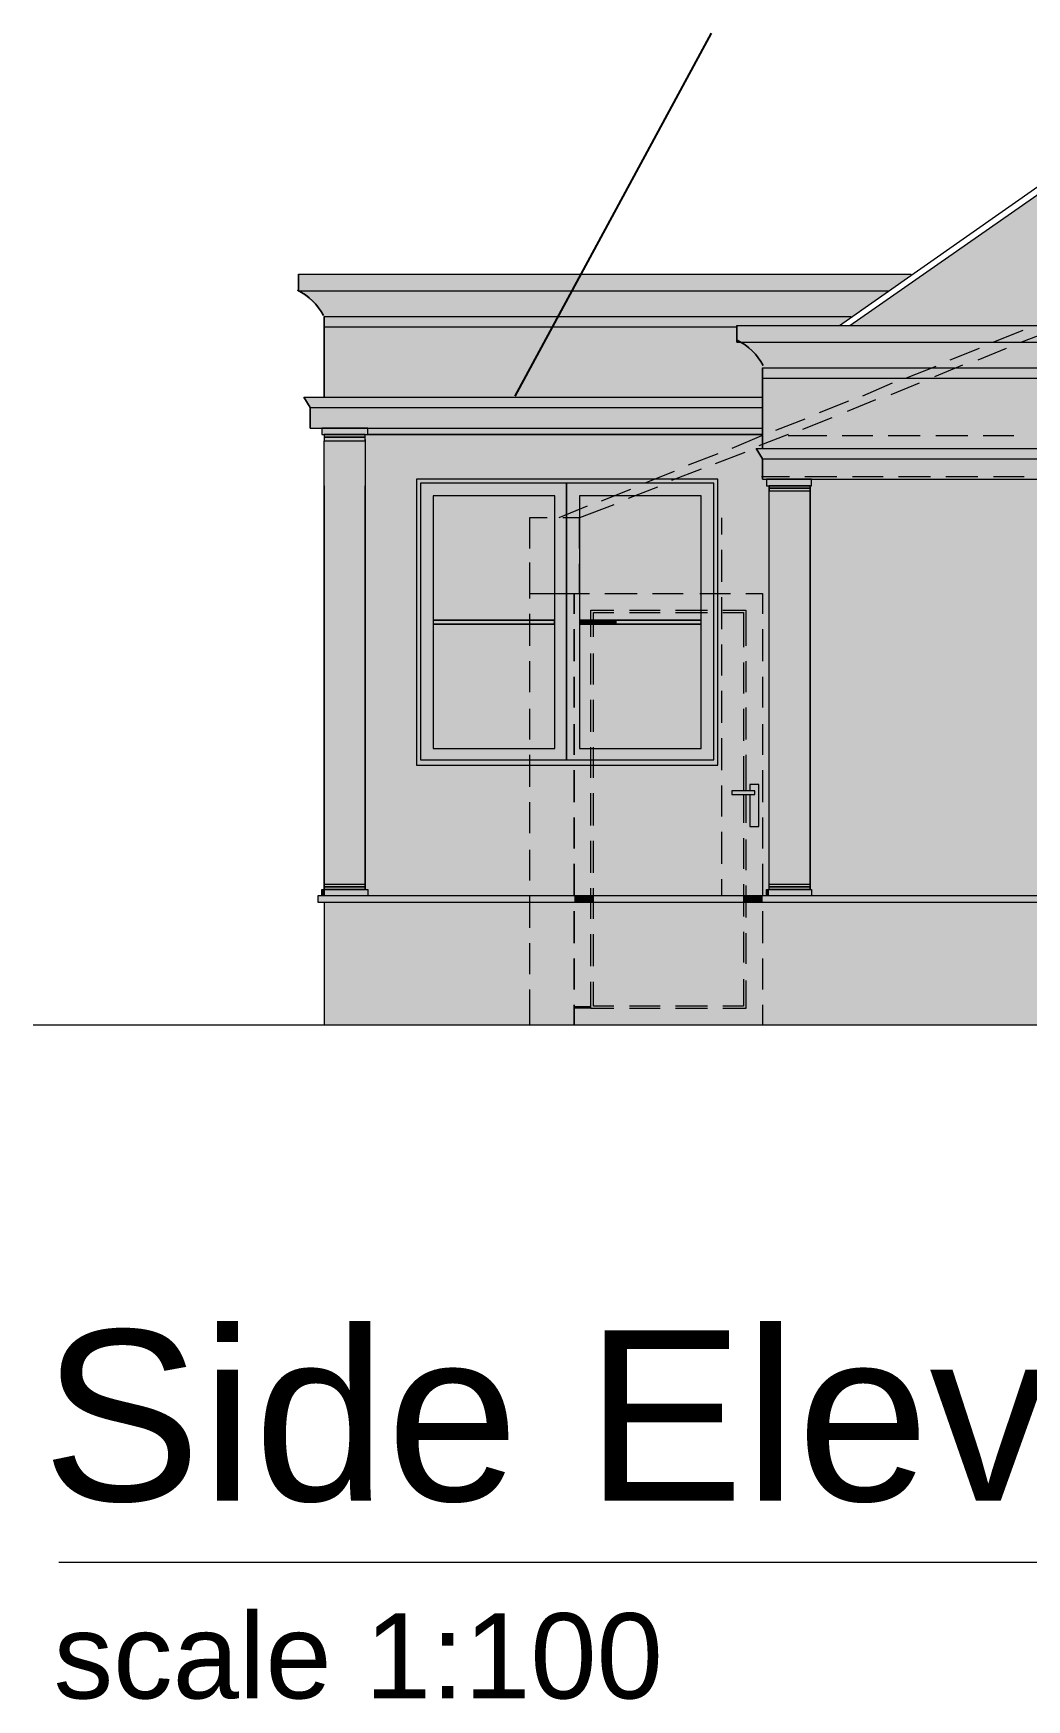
# Model space of a CAD drawing. Header units: millimetres. Extents: x -5841 to 140562, y 1006 to 102310.
# Drawn here: x 94035 to 98869, y 79848 to 87958 of the extents above; entities that cross this region are included whole.
import ezdxf

# ---------------------------------------------------------------- set-up
doc = ezdxf.new("R2010")
doc.units = ezdxf.units.MM
doc.header["$LTSCALE"] = 10
doc.layers.add('PDF17_0', color=7, linetype='Continuous')
doc.layers.add('PDF17_Text', color=7, linetype='Continuous')
doc.layers.add('PDF17_KD - WALL - LOADBEARING', color=7, linetype='Continuous', true_color=0x939598)
doc.styles.add('PDF FuturaCom-Book', font='arial.ttf')

msp = doc.modelspace()

# ---------------------------------------------------------------- linework, layer by layer
at = {"layer": 'PDF17_0', "lineweight": 25}
msp.add_lwpolyline([(96380.462, 86192.80929), (97334.75835, 87957.94566)], dxfattribs=at)
at = {"layer": 'PDF17_0', "lineweight": 0}
for points in [[(98008.37929, 86535.85699), (98956.4384, 87197.00348), (99898.26029, 86535.85699)], [(95326.36997, 86785.34623), (98307.76638, 86785.34623)], [(95326.36997, 86704.26223), (98195.49622, 86704.26223)], [(95451.11458, 86186.57206), (95451.11458, 86579.51761), (98014.61652, 86579.51761)], [(97459.50297, 86535.85699), (103721.68289, 86535.85699)], [(95451.11458, 86529.61976), (97459.50297, 86529.61976)], [(97459.50297, 86454.77299), (103721.68289, 86454.77299)], [(97584.24759, 86330.02837), (103721.68289, 86330.02837)], [(97584.24759, 86280.13052), (103721.68289, 86280.13052)], [(95351.31889, 86186.57206), (97584.24759, 86186.57206)], [(95382.50504, 86136.67421), (97584.24759, 86136.67421)], [(95382.50504, 86036.87851), (97584.24759, 86036.87851)], [(95451.11458, 85756.20312), (95451.11458, 83791.47536), (95451.11458, 85974.5062)], [(95650.70598, 85980.74344), (95650.70598, 83791.47536), (95650.70598, 85756.20312)], [(97553.06143, 85937.08282), (103721.68289, 85937.08282)], [(97584.24759, 85887.18497), (103721.68289, 85887.18497)], [(95451.11458, 83760.2892), (95451.11458, 85787.38927)], [(97584.24759, 85787.38927), (103503.3798, 85787.38927)], [(97615.43374, 83791.47536), (97615.43374, 85756.20312)], [(101220.55326, 83760.2892), (99985.58152, 83760.2892), (95419.92843, 83760.2892), (95419.92843, 83729.10305), (99985.58152, 83729.10305), (101220.55326, 83729.10305)], [(95451.11458, 83729.10305), (95451.11458, 83130.32887)], [(116807.39352, 83130.32887), (94035.26315, 83130.32887)], [(110882.02407, 83130.32887), (95775.4506, 83130.32887)], [(94160.00777, 80516.92908), (101295.40003, 80516.92908)]]:
    msp.add_lwpolyline(points, dxfattribs=at)
for points in [[(95326.36997, 86785.34623), (95326.36997, 86704.26223)], [(95451.11458, 86579.51761), (95451.11458, 86186.57206)], [(97459.50297, 86535.85699), (97459.50297, 86454.77299)], [(97584.24759, 86330.02837), (97584.24759, 85937.08282)], [(95351.31889, 86186.57206), (95382.50504, 86136.67421), (95382.50504, 86036.87851), (95382.50504, 86136.67421)], [(95438.64012, 86005.69236), (95663.18044, 86005.69236), (95663.18044, 86036.87851), (95438.64012, 86036.87851)], [(95438.64012, 86005.69236), (95663.18044, 86005.69236), (95663.18044, 86036.87851), (95438.64012, 86036.87851)], [(95451.11458, 85993.2179), (95650.70598, 85993.2179), (95650.70598, 86005.69236), (95451.11458, 86005.69236)], [(95451.11458, 85993.2179), (95650.70598, 85993.2179), (95650.70598, 86005.69236), (95451.11458, 86005.69236)], [(95451.11458, 85974.5062), (95650.70598, 85974.5062), (95650.70598, 85993.2179), (95451.11458, 85993.2179)], [(95451.11458, 85974.5062), (95650.70598, 85974.5062), (95650.70598, 85993.2179), (95451.11458, 85993.2179)], [(97553.06143, 85937.08282), (97584.24759, 85887.18497), (97584.24759, 85787.38927), (97584.24759, 85887.18497)], [(95900.19522, 84396.48676), (97365.9445, 84396.48676), (97365.9445, 85787.38927), (95900.19522, 85787.38927)], [(95918.90691, 84421.43569), (97347.23281, 84421.43569), (97347.23281, 85768.67758), (95918.90691, 85768.67758)], [(96629.95124, 85768.67758), (95918.90691, 85768.67758), (95918.90691, 84421.43569), (96629.95124, 84421.43569)], [(97347.23281, 85768.67758), (96629.95124, 85768.67758), (96629.95124, 84421.43569), (97347.23281, 84421.43569)], [(97602.95928, 85756.20312), (97821.26236, 85756.20312), (97821.26236, 85787.38927), (97602.95928, 85787.38927)], [(97602.95928, 85756.20312), (97821.26236, 85756.20312), (97821.26236, 85787.38927), (97602.95928, 85787.38927)], [(97615.43374, 85743.72866), (97815.02513, 85743.72866), (97815.02513, 85756.20312), (97615.43374, 85756.20312)], [(97615.43374, 85743.72866), (97815.02513, 85743.72866), (97815.02513, 85756.20312), (97615.43374, 85756.20312)], [(97615.43374, 85731.2542), (97815.02513, 85731.2542), (97815.02513, 85743.72866), (97615.43374, 85743.72866)], [(97615.43374, 85731.2542), (97815.02513, 85731.2542), (97815.02513, 85743.72866), (97615.43374, 85743.72866)], [(97815.02513, 85756.20312), (97815.02513, 83791.47536)], [(96573.81616, 85706.30527), (95981.27922, 85706.30527), (95981.27922, 84477.57077), (96573.81616, 84477.57077)], [(97284.8605, 85706.30527), (96692.32355, 85706.30527), (96692.32355, 84477.57077), (97284.8605, 84477.57077)], [(96573.81616, 85101.29386), (95981.27922, 85101.29386)], [(96573.81616, 85082.58217), (95981.27922, 85082.58217)], [(97284.8605, 85101.29386), (96692.32355, 85101.29386)], [(97284.8605, 85082.58217), (96692.32355, 85082.58217)], [(95438.64012, 83791.47536), (95663.18044, 83791.47536), (95663.18044, 83760.2892), (95438.64012, 83760.2892)], [(95451.11458, 83816.42428), (95650.70598, 83816.42428), (95650.70598, 83803.94982), (95451.11458, 83803.94982)], [(95451.11458, 83816.42428), (95650.70598, 83816.42428), (95650.70598, 83803.94982), (95451.11458, 83803.94982)], [(95451.11458, 83803.94982), (95650.70598, 83803.94982), (95650.70598, 83791.47536), (95451.11458, 83791.47536)], [(95451.11458, 83803.94982), (95650.70598, 83803.94982), (95650.70598, 83791.47536), (95451.11458, 83791.47536)], [(97602.95928, 83791.47536), (97821.26236, 83791.47536), (97821.26236, 83760.2892), (97602.95928, 83760.2892)], [(97615.43374, 83816.42428), (97815.02513, 83816.42428), (97815.02513, 83803.94982), (97615.43374, 83803.94982)], [(97615.43374, 83816.42428), (97815.02513, 83816.42428), (97815.02513, 83803.94982), (97615.43374, 83803.94982)], [(97615.43374, 83803.94982), (97815.02513, 83803.94982), (97815.02513, 83791.47536), (97615.43374, 83791.47536)], [(97615.43374, 83803.94982), (97815.02513, 83803.94982), (97815.02513, 83791.47536), (97615.43374, 83791.47536)]]:
    msp.add_lwpolyline(points, close=True, dxfattribs=at)
for points in [[(95447.69261, 86583.92311, 0.1570923736), (95320.43621, 86708.17735, -0.1570923736)], [(97587.15168, 86340.65841, 0.1570923736), (97459.89527, 86464.91265, -0.1570923736)]]:
    msp.add_lwpolyline(points, format="xyb", close=True, dxfattribs=at)
at = {"layer": 'PDF17_0', "color": 0, "lineweight": 0, "true_color": 0x939598}
for points in [[(98850.40548, 86510.90807), (98706.94916, 86454.77299)], [(99006.33625, 86517.1453), (98844.16825, 86454.77299)], [(98638.33962, 86423.58684), (98494.88331, 86367.45176)], [(98769.32147, 86423.58684), (98632.10239, 86367.45176)], [(98426.27377, 86336.2656), (98282.81746, 86280.13052)], [(98557.25562, 86342.50283), (98420.03654, 86286.36775)], [(98214.20792, 86255.1816), (98070.7516, 86192.80929)], [(98345.18977, 86255.1816), (98207.97069, 86199.04652)], [(98002.14206, 86167.86037), (97858.68575, 86111.72529)], [(98133.12391, 86174.0976), (97995.90483, 86117.96252)], [(97790.07621, 86080.53913), (97646.6199, 86024.40405)], [(97921.05806, 86086.77636), (97777.60175, 86030.64128)], [(97578.01035, 85999.45513), (97434.55404, 85937.08282)], [(97708.99221, 86005.69236), (97565.53589, 85949.55728)], [(97896.10914, 85999.45513), (97708.99221, 85999.45513)], [(98120.64945, 85999.45513), (97970.95591, 85999.45513)], [(98351.427, 85999.45513), (98195.49622, 85999.45513)], [(98582.20455, 85999.45513), (98426.27377, 85999.45513)], [(98806.74486, 85999.45513), (98657.05132, 85999.45513)], [(97365.9445, 85912.13389), (97222.48819, 85855.99882)], [(97496.92635, 85918.37113), (97353.47004, 85862.23605)], [(97153.87865, 85824.81266), (97010.42233, 85768.67758)], [(97284.8605, 85837.28712), (97141.40418, 85781.15204)], [(96941.81279, 85737.49143), (96798.35648, 85681.35635)], [(97072.79464, 85749.96589), (96929.33833, 85693.83081)], [(97715.22944, 85799.86374), (97578.01035, 85799.86374)], [(97946.00698, 85799.86374), (97790.07621, 85799.86374)], [(98170.5473, 85799.86374), (98020.85376, 85799.86374)], [(98401.32485, 85799.86374), (98245.39407, 85799.86374)], [(98632.10239, 85799.86374), (98476.17162, 85799.86374)], [(98856.64271, 85799.86374), (98706.94916, 85799.86374)], [(96729.74694, 85656.40742), (96592.52786, 85600.27234)], [(96860.72879, 85662.64465), (96692.32355, 85600.27234)], [(95451.11458, 85419.39265), (95451.11458, 85600.27234), (95451.11458, 85519.18834)], [(96536.39278, 85600.27234), (96449.07154, 85600.27234), (96449.07154, 85450.5788)], [(96692.32355, 85450.5788), (96692.32355, 85600.27234), (96611.23955, 85600.27234)], [(97384.65619, 85600.27234), (97384.65619, 85519.18834)], [(95451.11458, 85444.34157), (95451.11458, 85288.41079)], [(97384.65619, 85444.34157), (97384.65619, 85288.41079)], [(96449.07154, 85381.96926), (96449.07154, 85207.32679)], [(96449.07154, 85375.73203), (96449.07154, 85232.27572), (96536.39278, 85232.27572)], [(96611.23955, 85232.27572), (96692.32355, 85232.27572), (96692.32355, 85375.73203)], [(95451.11458, 85213.56402), (95451.11458, 85057.63325)], [(96449.07154, 85232.27572), (96667.37463, 85232.27572), (96667.37463, 85132.48002), (96667.37463, 85232.27572), (96742.2214, 85232.27572)], [(96817.06817, 85232.27572), (96972.99895, 85232.27572)], [(97047.84572, 85232.27572), (97197.53926, 85232.27572)], [(97278.62327, 85232.27572), (97428.31681, 85232.27572)], [(97384.65619, 85213.56402), (97384.65619, 85057.63325)], [(97503.16358, 85232.27572), (97584.24759, 85232.27572), (97584.24759, 85132.48002)], [(96449.07154, 85132.48002), (96449.07154, 84976.54925)], [(96748.45863, 85020.20986), (96748.45863, 85151.19171), (96860.72879, 85151.19171)], [(96760.93309, 85020.20986), (96760.93309, 85138.71725), (96860.72879, 85138.71725)], [(96935.57556, 85151.19171), (97085.26911, 85151.19171)], [(96935.57556, 85138.71725), (97085.26911, 85138.71725)], [(97160.11588, 85151.19171), (97316.04665, 85151.19171)], [(97160.11588, 85138.71725), (97316.04665, 85138.71725)], [(97390.89342, 85151.19171), (97503.16358, 85151.19171), (97503.16358, 84976.54925)], [(97390.89342, 85138.71725), (97490.68912, 85138.71725), (97490.68912, 84970.31201)], [(97584.24759, 85057.63325), (97584.24759, 84901.70247)], [(95451.11458, 84982.78648), (95451.11458, 84833.09293)], [(96748.45863, 84789.43232), (96748.45863, 84939.12586)], [(96760.93309, 84789.43232), (96760.93309, 84939.12586)], [(97384.65619, 84982.78648), (97384.65619, 84833.09293)], [(96449.07154, 84901.70247), (96449.07154, 84752.00893)], [(97490.68912, 84895.46524), (97490.68912, 84745.7717)], [(97503.16358, 84901.70247), (97503.16358, 84752.00893)], [(95451.11458, 84758.24616), (95451.11458, 84602.31539)], [(97384.65619, 84758.24616), (97384.65619, 84602.31539)], [(97584.24759, 84826.8557), (97584.24759, 84677.16216)], [(96449.07154, 84670.92493), (96449.07154, 84521.23138)], [(96748.45863, 84558.65477), (96748.45863, 84714.58554)], [(96760.93309, 84558.65477), (96760.93309, 84714.58554)], [(97490.68912, 84670.92493), (97490.68912, 84514.99415)], [(97503.16358, 84677.16216), (97503.16358, 84521.23138)], [(97584.24759, 84596.07815), (97584.24759, 84446.38461)], [(95451.11458, 84527.46861), (95451.11458, 84371.53784)], [(97384.65619, 84527.46861), (97384.65619, 84371.53784)], [(96449.07154, 84446.38461), (96449.07154, 84290.45384)], [(96748.45863, 84334.11445), (96748.45863, 84483.808)], [(96760.93309, 84334.11445), (96760.93309, 84483.808)], [(97490.68912, 84440.14738), (97490.68912, 84271.74214)], [(97503.16358, 84446.38461), (97503.16358, 84271.74214)], [(97584.24759, 84371.53784), (97584.24759, 84215.60706)], [(95451.11458, 84296.69107), (95451.11458, 84146.99752)], [(97384.65619, 84296.69107), (97384.65619, 84146.99752)], [(97521.87528, 84253.03045), (97521.87528, 84097.09967), (97565.53589, 84097.09967), (97565.53589, 84302.9283), (97521.87528, 84302.9283), (97521.87528, 84271.74214)], [(96449.07154, 84215.60706), (96449.07154, 84065.91352)], [(96748.45863, 84103.33691), (96748.45863, 84259.26768)], [(96760.93309, 84103.33691), (96760.93309, 84259.26768)], [(97490.68912, 84253.03045), (97490.68912, 84115.81137)], [(97503.16358, 84253.03045), (97503.16358, 84115.81137)], [(97584.24759, 84140.76029), (97584.24759, 83991.06675)], [(95451.11458, 84072.15075), (95451.11458, 83916.21998)], [(96748.45863, 83872.55936), (96748.45863, 84028.49013)], [(96760.93309, 83872.55936), (96760.93309, 84028.49013)], [(97384.65619, 84072.15075), (97384.65619, 83916.21998)], [(97490.68912, 84040.9646), (97490.68912, 83891.27105)], [(97503.16358, 84034.72736), (97503.16358, 83885.03382)], [(96449.07154, 83984.82952), (96449.07154, 83835.13597)], [(97584.24759, 83916.21998), (97584.24759, 83760.2892)], [(95451.11458, 83841.3732), (95451.11458, 83760.2892)], [(96748.45863, 83648.01904), (96748.45863, 83797.71259)], [(96760.93309, 83648.01904), (96760.93309, 83797.71259)], [(97384.65619, 83841.3732), (97384.65619, 83760.2892)], [(97490.68912, 83816.42428), (97490.68912, 83660.4935)], [(97503.16358, 83810.18705), (97503.16358, 83654.25627)], [(96449.07154, 83760.2892), (96449.07154, 83604.35843)], [(97584.24759, 83685.44243), (97584.24759, 83529.51165)], [(96748.45863, 83417.2415), (96748.45863, 83573.17227)], [(96760.93309, 83417.2415), (96760.93309, 83573.17227)], [(97490.68912, 83585.64673), (97490.68912, 83435.95319)], [(97503.16358, 83579.4095), (97503.16358, 83429.71596)], [(96449.07154, 83529.51165), (96449.07154, 83379.81811)], [(97584.24759, 83454.66488), (97584.24759, 83304.97134)], [(96449.07154, 83304.97134), (96449.07154, 83130.32887)], [(96860.72879, 83211.41287), (96748.45863, 83211.41287), (96748.45863, 83342.39472)], [(96860.72879, 83223.88734), (96760.93309, 83223.88734), (96760.93309, 83342.39472)], [(97490.68912, 83354.86919), (97490.68912, 83223.88734), (97390.89342, 83223.88734)], [(97503.16358, 83348.63196), (97503.16358, 83211.41287), (97390.89342, 83211.41287)], [(96742.2214, 83130.32887), (96667.37463, 83130.32887), (96667.37463, 83230.12457), (96667.37463, 83130.32887)], [(97085.26911, 83223.88734), (96935.57556, 83223.88734)], [(97085.26911, 83211.41287), (96935.57556, 83211.41287)], [(97316.04665, 83223.88734), (97160.11588, 83223.88734)], [(97316.04665, 83211.41287), (97160.11588, 83211.41287)], [(97584.24759, 83230.12457), (97584.24759, 83130.32887), (97503.16358, 83130.32887)], [(96972.99895, 83130.32887), (96817.06817, 83130.32887)], [(97197.53926, 83130.32887), (97047.84572, 83130.32887)], [(97428.31681, 83130.32887), (97278.62327, 83130.32887)]]:
    msp.add_lwpolyline(points, dxfattribs=at)
at = {"layer": 'PDF17_0', "color": 0, "lineweight": 0, "true_color": 0xededee}
msp.add_lwpolyline([(97584.24759, 86005.69236), (95663.18044, 86005.69236), (97584.24759, 86005.69236)], dxfattribs=at)
at = {"layer": 'PDF17_0', "color": 0, "lineweight": 0, "true_color": 0x939598}
for points in [[(96667.37463, 85057.63325), (96667.37463, 84901.70247)], [(96667.37463, 84826.8557), (96667.37463, 84677.16216)], [(96667.37463, 84596.07815), (96667.37463, 84446.38461)], [(96667.37463, 84371.53784), (96667.37463, 84215.60706)], [(97434.55404, 84271.74214), (97434.55404, 84253.03045), (97546.8242, 84253.03045), (97546.8242, 84271.74214)], [(96667.37463, 84140.76029), (96667.37463, 83991.06675)], [(96667.37463, 83916.21998), (96667.37463, 83760.2892)], [(96667.37463, 83685.44243), (96667.37463, 83529.51165)], [(96667.37463, 83454.66488), (96667.37463, 83304.97134)]]:
    msp.add_lwpolyline(points, close=True, dxfattribs=at)
at = {"layer": 'PDF17_0', "color": 0, "true_color": 0xededee, "transparency": 33554559}
for points in [[(98307.76638, 86785.34623), (95326.36997, 86785.34623), (98195.49622, 86704.26223)], [(95326.36997, 86785.34623), (98195.49622, 86704.26223), (95326.36997, 86704.26223)], [(98195.49622, 86704.26223), (95326.36997, 86704.26223), (98120.64945, 86648.12715)], [(95326.36997, 86704.26223), (98120.64945, 86648.12715), (95394.97951, 86648.12715)], [(98120.64945, 86648.12715), (95394.97951, 86648.12715), (98014.61652, 86579.51761)], [(95394.97951, 86648.12715), (98014.61652, 86579.51761), (95451.11458, 86579.51761)], [(98014.61652, 86579.51761), (95451.11458, 86579.51761), (97958.48145, 86535.85699)], [(95451.11458, 86579.51761), (97958.48145, 86535.85699), (95451.11458, 86535.85699)], [(97459.50297, 86535.85699), (95451.11458, 86535.85699), (97459.50297, 86454.77299)], [(95451.11458, 86535.85699), (97459.50297, 86454.77299), (95451.11458, 86454.77299)], [(103721.68289, 86535.85699), (97459.50297, 86535.85699), (103721.68289, 86454.77299)], [(97459.50297, 86535.85699), (103721.68289, 86454.77299), (97459.50297, 86454.77299)], [(97459.50297, 86454.77299), (95451.11458, 86454.77299), (97534.34974, 86404.87514)], [(95451.11458, 86454.77299), (97534.34974, 86404.87514), (95451.11458, 86404.87514)], [(103721.68289, 86454.77299), (97459.50297, 86454.77299), (103721.68289, 86404.87514)], [(97459.50297, 86454.77299), (103721.68289, 86404.87514), (97534.34974, 86404.87514)], [(97534.34974, 86404.87514), (95451.11458, 86404.87514), (97553.06143, 86386.16345)], [(95451.11458, 86404.87514), (97553.06143, 86386.16345), (95451.11458, 86386.16345)], [(97553.06143, 86386.16345), (95451.11458, 86386.16345), (97584.24759, 86330.02837)], [(95451.11458, 86386.16345), (97584.24759, 86330.02837), (95451.11458, 86330.02837)], [(103721.68289, 86404.87514), (97534.34974, 86404.87514), (103721.68289, 86386.16345)], [(97534.34974, 86404.87514), (103721.68289, 86386.16345), (97553.06143, 86386.16345)], [(103721.68289, 86386.16345), (97553.06143, 86386.16345), (103721.68289, 86330.02837)], [(97553.06143, 86386.16345), (103721.68289, 86330.02837), (97584.24759, 86330.02837)], [(97584.24759, 86330.02837), (95451.11458, 86330.02837), (97584.24759, 86186.57206)], [(95451.11458, 86330.02837), (97584.24759, 86186.57206), (95451.11458, 86186.57206)], [(103721.68289, 86330.02837), (97584.24759, 86330.02837), (103721.68289, 85937.08282)], [(97584.24759, 86330.02837), (103721.68289, 85937.08282), (97584.24759, 85937.08282)], [(97584.24759, 86186.57206), (95351.31889, 86186.57206), (97584.24759, 86136.67421)], [(95351.31889, 86186.57206), (97584.24759, 86136.67421), (95382.50504, 86136.67421)], [(97584.24759, 86136.67421), (95382.50504, 86136.67421), (97584.24759, 86036.87851)], [(95382.50504, 86136.67421), (97584.24759, 86036.87851), (95382.50504, 86036.87851)], [(97584.24759, 86005.69236), (95650.70598, 86005.69236), (97584.24759, 85937.08282)], [(95650.70598, 86005.69236), (97584.24759, 85937.08282), (95650.70598, 85937.08282)], [(97584.24759, 86036.87851), (95663.18044, 86036.87851), (97584.24759, 86005.69236)], [(95663.18044, 86036.87851), (97584.24759, 86005.69236), (95663.18044, 86005.69236)], [(95663.18044, 86005.69236), (97584.24759, 86005.69236), (97584.24759, 86005.69236)], [(97553.06143, 85937.08282), (95650.70598, 85937.08282), (97584.24759, 85887.18497)], [(95650.70598, 85937.08282), (97584.24759, 85887.18497), (95650.70598, 85887.18497)], [(97584.24759, 85887.18497), (95650.70598, 85887.18497), (97584.24759, 85787.38927)], [(95650.70598, 85887.18497), (97584.24759, 85787.38927), (95650.70598, 85787.38927)], [(103721.68289, 85937.08282), (97553.06143, 85937.08282), (103721.68289, 85887.18497)], [(97553.06143, 85937.08282), (103721.68289, 85887.18497), (97584.24759, 85887.18497)], [(103721.68289, 85887.18497), (97584.24759, 85887.18497), (103721.68289, 85787.38927)], [(97584.24759, 85887.18497), (103721.68289, 85787.38927), (97584.24759, 85787.38927)], [(95900.19522, 85787.38927), (95650.70598, 85787.38927), (95900.19522, 84396.48676)], [(95650.70598, 85787.38927), (95900.19522, 84396.48676), (95650.70598, 84396.48676)], [(97602.95928, 85787.38927), (97365.9445, 85787.38927), (97602.95928, 85756.20312)], [(97365.9445, 85787.38927), (97602.95928, 85756.20312), (97365.9445, 85756.20312)], [(97615.43374, 85756.20312), (97365.9445, 85756.20312), (97615.43374, 84396.48676)], [(97365.9445, 85756.20312), (97615.43374, 84396.48676), (97365.9445, 84396.48676)], [(99773.51567, 85756.20312), (97815.02513, 85756.20312), (99773.51567, 85026.44709)], [(97815.02513, 85756.20312), (99773.51567, 85026.44709), (97815.02513, 85026.44709)], [(99767.27843, 85787.38927), (97821.26236, 85787.38927), (99767.27843, 85756.20312)], [(97821.26236, 85787.38927), (99767.27843, 85756.20312), (97821.26236, 85756.20312)], [(99156.0298, 85026.44709), (97815.02513, 85026.44709), (99156.0298, 83791.47536)], [(97815.02513, 85026.44709), (99156.0298, 83791.47536), (97815.02513, 83791.47536)], [(97615.43374, 84396.48676), (95650.70598, 84396.48676), (97615.43374, 83791.47536)], [(95650.70598, 84396.48676), (97615.43374, 83791.47536), (95650.70598, 83791.47536)], [(97602.95928, 83791.47536), (95663.18044, 83791.47536), (97602.95928, 83760.2892)], [(95663.18044, 83791.47536), (97602.95928, 83760.2892), (95663.18044, 83760.2892)], [(99156.0298, 83791.47536), (97821.26236, 83791.47536), (99156.0298, 83760.2892)], [(97821.26236, 83791.47536), (99156.0298, 83760.2892), (97821.26236, 83760.2892)], [(96449.07154, 83729.10305), (95451.11458, 83729.10305), (96449.07154, 83211.41287)], [(95451.11458, 83729.10305), (96449.07154, 83211.41287), (95451.11458, 83211.41287)], [(96667.37463, 83729.10305), (96449.07154, 83729.10305), (96667.37463, 83223.88734)], [(96449.07154, 83729.10305), (96667.37463, 83223.88734), (96449.07154, 83223.88734)], [(96748.45863, 83729.10305), (96667.37463, 83729.10305), (96748.45863, 83223.88734)], [(96667.37463, 83729.10305), (96748.45863, 83223.88734), (96667.37463, 83223.88734)], [(96760.93309, 83729.10305), (96748.45863, 83729.10305), (96760.93309, 83223.88734)], [(96748.45863, 83729.10305), (96760.93309, 83223.88734), (96748.45863, 83223.88734)], [(97490.68912, 83729.10305), (96760.93309, 83729.10305), (97490.68912, 83223.88734)], [(96760.93309, 83729.10305), (97490.68912, 83223.88734), (96760.93309, 83223.88734)], [(97503.16358, 83729.10305), (97490.68912, 83729.10305), (97503.16358, 83223.88734)], [(97490.68912, 83729.10305), (97503.16358, 83223.88734), (97490.68912, 83223.88734)], [(97584.24759, 83729.10305), (97503.16358, 83729.10305), (97584.24759, 83211.41287)], [(97503.16358, 83729.10305), (97584.24759, 83211.41287), (97503.16358, 83211.41287)], [(99156.0298, 83729.10305), (97584.24759, 83729.10305), (99156.0298, 83211.41287)], [(97584.24759, 83729.10305), (99156.0298, 83211.41287), (97584.24759, 83211.41287)], [(96449.07154, 83211.41287), (95451.11458, 83211.41287), (96449.07154, 83130.32887)], [(95451.11458, 83211.41287), (96449.07154, 83130.32887), (95451.11458, 83130.32887)], [(96667.37463, 83223.88734), (96449.07154, 83223.88734), (96667.37463, 83211.41287)], [(96449.07154, 83223.88734), (96667.37463, 83211.41287), (96449.07154, 83211.41287)], [(96667.37463, 83211.41287), (96449.07154, 83211.41287), (96667.37463, 83130.32887)], [(96449.07154, 83211.41287), (96667.37463, 83130.32887), (96449.07154, 83130.32887)], [(96748.45863, 83223.88734), (96667.37463, 83223.88734), (96748.45863, 83211.41287)], [(96667.37463, 83223.88734), (96748.45863, 83211.41287), (96667.37463, 83211.41287)], [(97584.24759, 83211.41287), (96667.37463, 83211.41287), (97584.24759, 83130.32887)], [(96667.37463, 83211.41287), (97584.24759, 83130.32887), (96667.37463, 83130.32887)], [(97503.16358, 83223.88734), (96748.45863, 83223.88734), (97503.16358, 83211.41287)], [(96748.45863, 83223.88734), (97503.16358, 83211.41287), (96748.45863, 83211.41287)], [(99156.0298, 83211.41287), (97584.24759, 83211.41287), (99156.0298, 83130.32887)], [(97584.24759, 83211.41287), (99156.0298, 83130.32887), (97584.24759, 83130.32887)]]:
    msp.add_solid(points, dxfattribs=at)
at = {"layer": 'PDF17_0', "color": 0, "true_color": 0xc0ab87, "transparency": 33554559}
for points in [[(95663.18044, 86036.87851), (95438.64012, 86036.87851), (95663.18044, 86005.69236)], [(95438.64012, 86036.87851), (95663.18044, 86005.69236), (95438.64012, 86005.69236)], [(95650.70598, 86005.69236), (95451.11458, 86005.69236), (95650.70598, 85743.72866)], [(95451.11458, 86005.69236), (95650.70598, 85743.72866), (95451.11458, 85743.72866)], [(95650.70598, 85743.72866), (95451.11458, 85743.72866), (95650.70598, 85731.2542)], [(95451.11458, 85743.72866), (95650.70598, 85731.2542), (95451.11458, 85731.2542)], [(95650.70598, 85731.2542), (95451.11458, 85731.2542), (95650.70598, 83816.42428)], [(95451.11458, 85731.2542), (95650.70598, 83816.42428), (95451.11458, 83816.42428)], [(97365.9445, 85787.38927), (95900.19522, 85787.38927), (97365.9445, 85768.67758)], [(95900.19522, 85787.38927), (97365.9445, 85768.67758), (95900.19522, 85768.67758)], [(95918.90691, 85768.67758), (95900.19522, 85768.67758), (95918.90691, 84421.43569)], [(95900.19522, 85768.67758), (95918.90691, 84421.43569), (95900.19522, 84421.43569)], [(96629.95124, 85768.67758), (95918.90691, 85768.67758), (96629.95124, 85706.30527)], [(95918.90691, 85768.67758), (96629.95124, 85706.30527), (95918.90691, 85706.30527)], [(97347.23281, 85768.67758), (96629.95124, 85768.67758), (97347.23281, 85706.30527)], [(96629.95124, 85768.67758), (97347.23281, 85706.30527), (96629.95124, 85706.30527)], [(97365.9445, 85768.67758), (97347.23281, 85768.67758), (97365.9445, 84421.43569)], [(97347.23281, 85768.67758), (97365.9445, 84421.43569), (97347.23281, 84421.43569)], [(97821.26236, 85787.38927), (97602.95928, 85787.38927), (97821.26236, 85756.20312)], [(97602.95928, 85787.38927), (97821.26236, 85756.20312), (97602.95928, 85756.20312)], [(97815.02513, 85756.20312), (97615.43374, 85756.20312), (97815.02513, 85743.72866)], [(97615.43374, 85756.20312), (97815.02513, 85743.72866), (97615.43374, 85743.72866)], [(97815.02513, 85743.72866), (97615.43374, 85743.72866), (97815.02513, 85731.2542)], [(97615.43374, 85743.72866), (97815.02513, 85731.2542), (97615.43374, 85731.2542)], [(97815.02513, 85731.2542), (97615.43374, 85731.2542), (97815.02513, 83816.42428)], [(97615.43374, 85731.2542), (97815.02513, 83816.42428), (97615.43374, 83816.42428)], [(95981.27922, 85706.30527), (95918.90691, 85706.30527), (95981.27922, 84477.57077)], [(95918.90691, 85706.30527), (95981.27922, 84477.57077), (95918.90691, 84477.57077)], [(96629.95124, 85706.30527), (96573.81616, 85706.30527), (96629.95124, 84477.57077)], [(96573.81616, 85706.30527), (96629.95124, 84477.57077), (96573.81616, 84477.57077)], [(96692.32355, 85706.30527), (96629.95124, 85706.30527), (96692.32355, 84477.57077)], [(96629.95124, 85706.30527), (96692.32355, 84477.57077), (96629.95124, 84477.57077)], [(97347.23281, 85706.30527), (97284.8605, 85706.30527), (97347.23281, 84477.57077)], [(97284.8605, 85706.30527), (97347.23281, 84477.57077), (97284.8605, 84477.57077)], [(96567.57893, 85101.29386), (95981.27922, 85101.29386), (96567.57893, 85082.58217)], [(95981.27922, 85101.29386), (96567.57893, 85082.58217), (95981.27922, 85082.58217)], [(96573.81616, 85101.29386), (96567.57893, 85101.29386), (96573.81616, 85082.58217)], [(96567.57893, 85101.29386), (96573.81616, 85082.58217), (96567.57893, 85082.58217)], [(96779.64479, 85101.29386), (96692.32355, 85101.29386), (96779.64479, 85082.58217)], [(96692.32355, 85101.29386), (96779.64479, 85082.58217), (96692.32355, 85082.58217)], [(96860.72879, 85101.29386), (96779.64479, 85101.29386), (96860.72879, 85082.58217)], [(96779.64479, 85101.29386), (96860.72879, 85082.58217), (96779.64479, 85082.58217)], [(96873.20325, 85101.29386), (96860.72879, 85101.29386), (96873.20325, 85082.58217)], [(96860.72879, 85101.29386), (96873.20325, 85082.58217), (96860.72879, 85082.58217)], [(97284.8605, 85101.29386), (96873.20325, 85101.29386), (97284.8605, 85082.58217)], [(96873.20325, 85101.29386), (97284.8605, 85082.58217), (96873.20325, 85082.58217)], [(96629.95124, 84477.57077), (95918.90691, 84477.57077), (96629.95124, 84421.43569)], [(95918.90691, 84477.57077), (96629.95124, 84421.43569), (95918.90691, 84421.43569)], [(97347.23281, 84477.57077), (96629.95124, 84477.57077), (97347.23281, 84421.43569)], [(96629.95124, 84477.57077), (97347.23281, 84421.43569), (96629.95124, 84421.43569)], [(97365.9445, 84421.43569), (95900.19522, 84421.43569), (97365.9445, 84396.48676)], [(95900.19522, 84421.43569), (97365.9445, 84396.48676), (95900.19522, 84396.48676)], [(95451.11458, 83791.47536), (95438.64012, 83791.47536), (95451.11458, 83760.2892)], [(95438.64012, 83791.47536), (95451.11458, 83760.2892), (95438.64012, 83760.2892)], [(95650.70598, 83816.42428), (95451.11458, 83816.42428), (95650.70598, 83803.94982)], [(95451.11458, 83816.42428), (95650.70598, 83803.94982), (95451.11458, 83803.94982)], [(95650.70598, 83803.94982), (95451.11458, 83803.94982), (95650.70598, 83791.47536)], [(95451.11458, 83803.94982), (95650.70598, 83791.47536), (95451.11458, 83791.47536)], [(95663.18044, 83791.47536), (95451.11458, 83791.47536), (95663.18044, 83760.2892)], [(95451.11458, 83791.47536), (95663.18044, 83760.2892), (95451.11458, 83760.2892)], [(97615.43374, 83791.47536), (97602.95928, 83791.47536), (97615.43374, 83760.2892)], [(97602.95928, 83791.47536), (97615.43374, 83760.2892), (97602.95928, 83760.2892)], [(97815.02513, 83816.42428), (97615.43374, 83816.42428), (97815.02513, 83803.94982)], [(97615.43374, 83816.42428), (97815.02513, 83803.94982), (97615.43374, 83803.94982)], [(97815.02513, 83803.94982), (97615.43374, 83803.94982), (97815.02513, 83791.47536)], [(97615.43374, 83803.94982), (97815.02513, 83791.47536), (97615.43374, 83791.47536)], [(97821.26236, 83791.47536), (97615.43374, 83791.47536), (97821.26236, 83760.2892)], [(97615.43374, 83791.47536), (97821.26236, 83760.2892), (97615.43374, 83760.2892)], [(96449.07154, 83760.2892), (95419.92843, 83760.2892), (96449.07154, 83729.10305)], [(95419.92843, 83760.2892), (96449.07154, 83729.10305), (95419.92843, 83729.10305)], [(96667.37463, 83760.2892), (96449.07154, 83760.2892), (96667.37463, 83729.10305)], [(96449.07154, 83760.2892), (96667.37463, 83729.10305), (96449.07154, 83729.10305)], [(96748.45863, 83760.2892), (96667.37463, 83760.2892), (96748.45863, 83729.10305)], [(96667.37463, 83760.2892), (96748.45863, 83729.10305), (96667.37463, 83729.10305)], [(96760.93309, 83760.2892), (96748.45863, 83760.2892), (96760.93309, 83729.10305)], [(96748.45863, 83760.2892), (96760.93309, 83729.10305), (96748.45863, 83729.10305)], [(97490.68912, 83760.2892), (96760.93309, 83760.2892), (97490.68912, 83729.10305)], [(96760.93309, 83760.2892), (97490.68912, 83729.10305), (96760.93309, 83729.10305)], [(97503.16358, 83760.2892), (97490.68912, 83760.2892), (97503.16358, 83729.10305)], [(97490.68912, 83760.2892), (97503.16358, 83729.10305), (97490.68912, 83729.10305)], [(97584.24759, 83760.2892), (97503.16358, 83760.2892), (97584.24759, 83729.10305)], [(97503.16358, 83760.2892), (97584.24759, 83729.10305), (97503.16358, 83729.10305)], [(99156.0298, 83760.2892), (97584.24759, 83760.2892), (99156.0298, 83729.10305)], [(97584.24759, 83760.2892), (99156.0298, 83729.10305), (97584.24759, 83729.10305)]]:
    msp.add_solid(points, dxfattribs=at)
at = {"layer": 'PDF17_KD - WALL - LOADBEARING', "color": 7, "lineweight": 0}
msp.add_lwpolyline([(97958.48145, 86535.85699), (98956.4384, 87234.42687), (99941.9209, 86542.09423)], dxfattribs=at)
at = {"layer": 'PDF17_KD - WALL - LOADBEARING', "color": 0, "true_color": 0xafdcf8, "transparency": 33554559}
for points in [[(98956.4384, 87197.00348), (99099.89472, 86535.85699), (98008.37929, 86535.85699)], [(96573.81616, 85706.30527), (95981.27922, 85706.30527), (96573.81616, 85101.29386)], [(95981.27922, 85706.30527), (96573.81616, 85101.29386), (95981.27922, 85101.29386)], [(97284.8605, 85706.30527), (96692.32355, 85706.30527), (97284.8605, 85101.29386)], [(96692.32355, 85706.30527), (97284.8605, 85101.29386), (96692.32355, 85101.29386)], [(96573.81616, 85082.58217), (95981.27922, 85082.58217), (96573.81616, 84477.57077)], [(95981.27922, 85082.58217), (96573.81616, 84477.57077), (95981.27922, 84477.57077)], [(97284.8605, 85082.58217), (96692.32355, 85082.58217), (97284.8605, 84477.57077)], [(96692.32355, 85082.58217), (97284.8605, 84477.57077), (96692.32355, 84477.57077)]]:
    msp.add_solid(points, dxfattribs=at)

# ---------------------------------------------------------------- texts
at = {"layer": 'PDF17_Text', "attachment_point": 4, "style": 'PDF FuturaCom-Book'}
for s, insert, char_height in [('Side Elevation', (94077.81337, 81225.46076), 829.9619965), ('scale 1:100', (94133.95163, 80058.63854), 414.9809982)]:
    msp.add_mtext(s, dxfattribs=dict(at, insert=insert, char_height=char_height))

doc.saveas('drawing.dxf')
